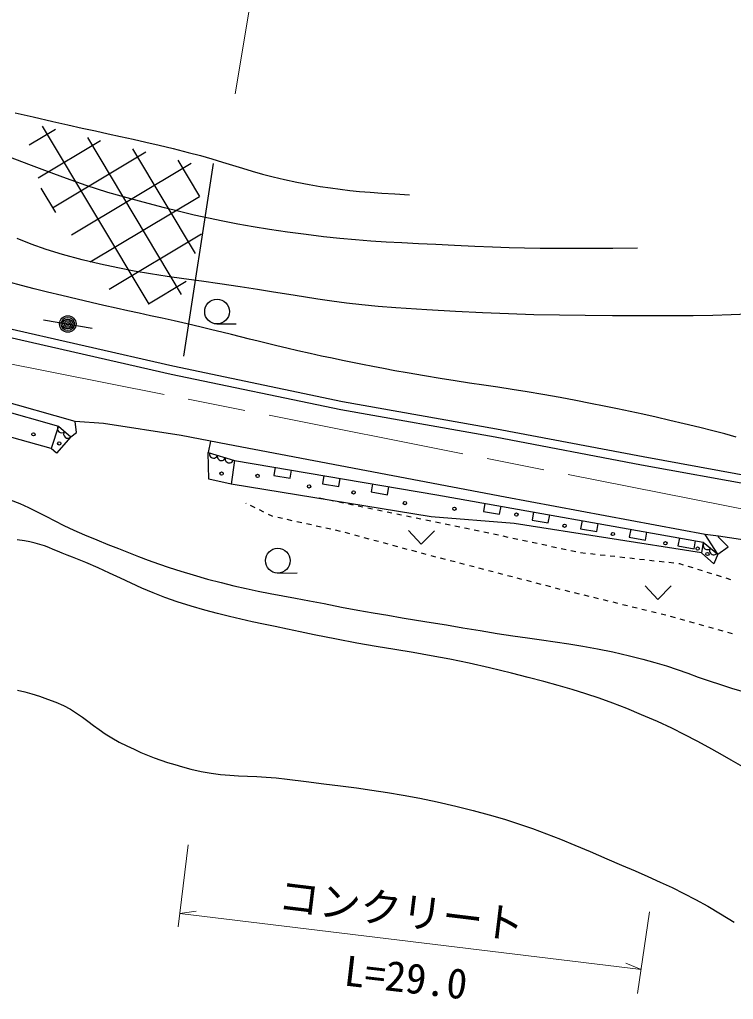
# Model space of a CAD drawing. Units: millimetres, scale not verified. Extents: x 40000 to 680000, y 20000 to 380000.
# Drawn here: x 420671 to 463999, y 263896 to 323344 of the extents above; entities that cross this region are included whole.
import ezdxf
from ezdxf.enums import TextEntityAlignment as Align

# ---------------------------------------------------------------- set-up
doc = ezdxf.new("R2010")
doc.units = ezdxf.units.MM
doc.header["$LTSCALE"] = 1000
doc.linetypes.add('CHAIN', pattern=[18.5, 12, -1.5, 3.5, -1.5])
for name, color, linetype, lineweight in [('M-BGD', 7, 'Continuous', 25), ('M-BMK', 2, 'CHAIN', 13), ('M-STR-HTXT', 7, 'Continuous', 13)]:
    doc.layers.add(name, color=color, linetype=linetype, lineweight=lineweight)
doc.styles.add('ＭＳ ゴシック', font='')
doc.styles.get('ＭＳ ゴシック').set_extended_font_data('MS Gothic')

msp = doc.modelspace()

# ---------------------------------------------------------------- linework, layer by layer
at = {"layer": 'M-BGD'}
for p, q in [((420402, 317695), (421498, 317441)), ((421498, 317441), (422681, 317167)), ((422048, 316880), (428509, 306078)), ((422681, 317167), (423605, 316955)), ((423605, 316955), (424463, 316763)), ((422847, 316679), (421245, 315721)), ((424463, 316763), (425270, 316585)), ((425270, 316585), (426044, 316416)), ((426044, 316416), (426801, 316249)), ((425590, 315989), (421800, 313722)), ((424791, 316190), (430487, 306668)), ((426801, 316249), (427557, 316081)), ((427557, 316081), (428329, 315906)), ((428329, 315906), (429134, 315718)), ((429134, 315718), (429988, 315513)), ((428333, 315299), (422664, 311908)), ((427534, 315500), (431337, 309143)), ((429988, 315513), (430909, 315284)), ((430909, 315284), (431651, 315088)), ((431651, 315088), (432336, 314894)), ((421238, 314546), (420113, 314969)), ((422361, 314119), (421238, 314546)), ((431076, 314609), (423812, 310264)), ((430277, 314810), (431588, 312618)), ((430642, 302914), (432439, 314604)), ((432336, 314894), (432978, 314702)), ((432978, 314702), (433592, 314513)), ((433592, 314513), (434192, 314328)), ((423513, 313694), (422361, 314119)), ((434192, 314328), (434792, 314147)), ((434792, 314147), (435409, 313971)), ((435409, 313971), (436056, 313801)), ((424722, 313272), (423513, 313694)), ((436056, 313801), (436748, 313638)), ((436748, 313638), (437499, 313483)), ((437499, 313483), (438246, 313343)), ((438246, 313343), (438917, 313226)), ((421969, 313115), (422855, 311634)), ((426018, 312860), (424722, 313272)), ((427429, 312459), (426018, 312860)), ((438917, 313226), (439536, 313129)), ((439536, 313129), (440126, 313048)), ((440126, 313048), (440709, 312980)), ((440709, 312980), (441309, 312921)), ((441309, 312921), (441949, 312867)), ((441949, 312867), (442651, 312816)), ((442651, 312816), (443439, 312763)), ((443439, 312763), (444335, 312705)), ((431592, 312588), (424959, 308620)), ((428484, 312181), (427429, 312459)), ((429464, 311928), (428484, 312181)), ((430387, 311697), (429464, 311928)), ((431274, 311485), (430387, 311697)), ((432144, 311290), (431274, 311485)), ((433017, 311108), (432144, 311290)), ((433912, 310937), (433017, 311108)), ((434849, 310772), (433912, 310937)), ((431722, 310335), (426107, 306976)), ((435847, 310612), (434849, 310772)), ((436926, 310453), (435847, 310612)), ((438060, 310300), (436926, 310453)), ((421367, 309720), (420516, 310054)), ((422282, 309399), (421367, 309720)), ((439113, 310173), (438060, 310300)), ((440105, 310069), (439113, 310173)), ((441057, 309982), (440105, 310069)), ((441989, 309910), (441057, 309982)), ((442923, 309848), (441989, 309910)), ((443877, 309794), (442923, 309848)), ((444875, 309743), (443877, 309794)), ((445935, 309691), (444875, 309743)), ((423284, 309092), (422282, 309399)), ((447078, 309635), (445935, 309691)), ((448297, 309576), (447078, 309635)), ((449385, 309531), (448297, 309576)), ((450381, 309497), (449385, 309531)), ((451327, 309474), (450381, 309497)), ((452261, 309459), (451327, 309474)), ((453224, 309452), (452261, 309459)), ((454257, 309451), (453224, 309452)), ((455399, 309454), (454257, 309451)), ((456690, 309462), (455399, 309454)), ((458171, 309471), (456690, 309462)), ((424471, 308771), (423284, 309092)), ((425578, 308502), (424471, 308771)), ((426625, 308276), (425578, 308502)), ((427634, 308083), (426625, 308276)), ((428625, 307916), (427634, 308083)), ((420788, 307214), (420029, 307408)), ((430787, 307445), (428493, 306073)), ((429620, 307763), (428625, 307916)), ((430639, 307617), (429620, 307763)), ((431703, 307469), (430639, 307617)), ((432833, 307308), (431703, 307469)), ((421564, 307018), (420788, 307214)), ((422375, 306815), (421564, 307018)), ((423238, 306603), (422375, 306815)), ((434050, 307127), (432833, 307308)), ((435110, 306962), (434050, 307127)), ((436092, 306805), (435110, 306962)), ((437015, 306656), (436092, 306805)), ((424170, 306379), (423238, 306603)), ((425012, 306180), (424170, 306379)), ((425794, 306001), (425012, 306180)), ((437900, 306515), (437015, 306656)), ((438766, 306383), (437900, 306515)), ((439633, 306260), (438766, 306383)), ((440521, 306146), (439633, 306260)), ((415788, 305559), (429973, 302330)), ((426530, 305836), (425794, 306001)), ((427235, 305680), (426530, 305836)), ((427926, 305529), (427235, 305680)), ((441449, 306041), (440521, 306146)), ((442438, 305945), (441449, 306041)), ((443506, 305858), (442438, 305945)), ((445389, 305729), (443506, 305858)), ((447134, 305624), (445389, 305729)), ((448777, 305543), (447134, 305624)), ((415676, 305071), (429866, 301841)), ((422121, 305137), (425075, 304613)), ((428616, 305379), (427926, 305529)), ((429322, 305224), (428616, 305379)), ((430059, 305060), (429322, 305224)), ((430841, 304883), (430059, 305060)), ((450351, 305482), (448777, 305543)), ((451892, 305437), (450351, 305482)), ((453433, 305407), (451892, 305437)), ((455009, 305388), (453433, 305407)), ((456654, 305377), (455009, 305388)), ((458403, 305371), (456654, 305377)), ((460290, 305367), (458403, 305371)), ((461564, 305375), (460290, 305367)), ((462745, 305399), (461564, 305375)), ((463856, 305435), (462745, 305399)), ((464919, 305480), (463856, 305435)), ((431684, 304687), (430841, 304883)), ((432345, 304529), (431684, 304687)), ((432957, 304380), (432345, 304529)), ((432645, 304879), (433825, 304887)), ((433532, 304236), (432957, 304380)), ((434082, 304096), (433532, 304236)), ((434620, 303959), (434082, 304096)), ((435158, 303823), (434620, 303959)), ((435709, 303686), (435158, 303823)), ((436284, 303546), (435709, 303686)), ((436897, 303401), (436284, 303546)), ((437560, 303250), (436897, 303401)), ((438303, 303084), (437560, 303250)), ((407929, 302918), (423027, 298685)), ((438993, 302933), (438303, 303084)), ((439641, 302793), (438993, 302933)), ((440263, 302662), (439641, 302793)), ((440872, 302537), (440263, 302662)), ((429973, 302330), (440262, 300182)), ((441482, 302415), (440872, 302537)), ((442106, 302294), (441482, 302415)), ((442758, 302170), (442106, 302294)), ((443452, 302040), (442758, 302170)), ((444201, 301903), (443452, 302040)), ((422591, 297324), (407489, 301469)), ((429866, 301841), (440167, 299691)), ((445241, 301720), (444201, 301903)), ((446206, 301560), (445241, 301720)), ((447116, 301418), (446206, 301560)), ((447988, 301288), (447116, 301418)), ((448841, 301163), (447988, 301288)), ((449695, 301038), (448841, 301163)), ((450566, 300906), (449695, 301038)), ((451475, 300762), (450566, 300906)), ((424040, 298952), (418900, 300411)), ((452440, 300599), (451475, 300762)), ((453479, 300411), (452440, 300599)), ((454437, 300231), (453479, 300411)), ((455324, 300060), (454437, 300231)), ((440167, 299691), (449532, 298029)), ((440262, 300182), (449623, 298520)), ((456157, 299894), (455324, 300060)), ((456954, 299730), (456157, 299894)), ((457732, 299565), (456954, 299730)), ((458509, 299395), (457732, 299565)), ((459303, 299216), (458509, 299395)), ((460131, 299025), (459303, 299216)), ((461010, 298818), (460131, 299025)), ((423027, 298685), (422591, 297324)), ((423027, 298685), (423784, 298029)), ((425766, 298835), (424040, 298952)), ((424124, 298282), (424040, 298952)), ((430484, 298108), (425766, 298835)), ((449623, 298520), (458522, 296830)), ((461958, 298592), (461010, 298818)), ((462752, 298395), (461958, 298592)), ((423784, 298029), (422920, 297033)), ((423784, 298029), (424124, 298282)), ((433306, 297569), (430484, 298108)), ((449532, 298029), (458430, 296339)), ((463485, 298203), (462752, 298395)), ((464173, 298014), (463485, 298203)), ((422920, 297033), (422591, 297324)), ((432252, 297770), (432121, 297082)), ((450145, 294378), (433306, 297569)), ((432121, 297082), (433721, 296600)), ((432164, 295464), (432121, 297082)), ((458522, 296830), (465910, 295481)), ((433721, 296600), (433510, 295165)), ((433721, 296600), (445999, 294516)), ((436186, 296182), (436102, 295689)), ((458430, 296339), (465824, 294989)), ((433510, 295165), (432164, 295464)), ((436102, 295689), (437088, 295521)), ((437088, 295521), (437172, 296014)), ((439144, 295680), (439060, 295187)), ((440046, 295019), (440130, 295512)), ((445652, 293182), (433510, 295165)), ((439060, 295187), (440046, 295019)), ((442102, 295177), (442018, 294685)), ((443004, 294517), (443087, 295010)), ((439159, 294245), (438865, 294305)), ((442018, 294685), (443004, 294517)), ((445999, 294516), (462159, 291645)), ((462290, 292100), (450145, 294378)), ((420098, 294207), (420676, 293983)), ((420676, 293983), (421221, 293739)), ((421221, 293739), (421747, 293479)), ((434429, 293993), (434402, 294007)), ((434966, 293725), (434697, 293859)), ((439747, 294124), (439453, 294184)), ((440334, 294003), (440040, 294064)), ((440922, 293882), (440628, 293943)), ((441510, 293762), (441216, 293822)), ((442097, 293641), (441804, 293701)), ((448907, 293999), (448820, 293507)), ((449804, 293332), (449892, 293824)), ((421747, 293479), (422270, 293207)), ((422270, 293207), (422803, 292928)), ((435502, 293457), (435234, 293591)), ((435999, 293208), (435771, 293322)), ((436043, 293199), (435999, 293208)), ((436629, 293069), (436336, 293134)), ((442685, 293520), (442391, 293580)), ((443273, 293399), (442979, 293460)), ((443861, 293279), (443567, 293339)), ((444448, 293158), (444154, 293218)), ((445036, 293037), (444742, 293097)), ((450683, 292762), (445652, 293182)), ((448820, 293507), (449804, 293332)), ((451861, 293474), (451774, 292982)), ((452758, 292807), (452846, 293299)), ((422803, 292928), (423363, 292643)), ((423363, 292643), (423964, 292357)), ((437214, 292940), (436921, 293005)), ((437800, 292811), (437507, 292876)), ((438386, 292682), (438093, 292746)), ((438972, 292552), (438679, 292617)), ((439558, 292423), (439265, 292488)), ((445624, 292916), (445330, 292977)), ((446211, 292795), (445918, 292856)), ((446799, 292675), (446505, 292735)), ((447387, 292554), (447093, 292614)), ((447788, 292472), (447681, 292494)), ((462056, 290981), (450683, 292762)), ((451774, 292982), (452758, 292807)), ((454815, 292950), (454727, 292457)), ((455712, 292282), (455799, 292775)), ((423964, 292357), (424621, 292074)), ((424621, 292074), (425351, 291777)), ((440144, 292294), (439851, 292359)), ((440724, 292139), (440434, 292217)), ((441303, 291983), (441013, 292061)), ((441882, 291827), (441593, 291905)), ((444269, 292338), (445041, 291509)), ((445857, 292330), (445041, 291509)), ((447974, 292432), (447788, 292472)), ((448561, 292306), (448268, 292369)), ((449148, 292180), (448854, 292243)), ((449734, 292054), (449441, 292117)), ((450321, 291929), (450028, 291992)), ((454727, 292457), (455712, 292282)), ((457769, 292425), (457681, 291932)), ((457681, 291932), (458666, 291758)), ((458666, 291758), (458753, 292250)), ((460722, 291900), (460635, 291408)), ((463085, 291994), (462290, 292100)), ((463059, 290912), (462290, 292100)), ((465351, 291655), (463085, 291994)), ((463089, 291947), (463085, 291994)), ((463681, 291347), (463089, 291947)), ((420962, 291720), (420522, 291787)), ((421301, 291656), (420962, 291720)), ((421612, 291582), (421301, 291656)), ((421901, 291499), (421612, 291582)), ((422175, 291406), (421901, 291499)), ((422440, 291305), (422175, 291406)), ((422703, 291198), (422440, 291305)), ((425351, 291777), (426028, 291501)), ((426028, 291501), (426667, 291244)), ((442462, 291670), (442172, 291749)), ((443041, 291514), (442751, 291592)), ((443620, 291358), (443331, 291436)), ((450908, 291803), (450614, 291866)), ((451494, 291677), (451201, 291740)), ((452081, 291552), (451788, 291614)), ((452668, 291426), (452374, 291489)), ((453254, 291300), (452961, 291363)), ((460635, 291408), (461619, 291233)), ((461619, 291233), (461707, 291725)), ((462159, 291645), (462056, 290981)), ((462159, 291645), (463059, 290912)), ((463059, 290912), (463681, 291347)), ((422972, 291085), (422703, 291198)), ((423251, 290966), (422972, 291085)), ((423549, 290844), (423251, 290966)), ((423873, 290719), (423549, 290844)), ((424688, 290399), (423873, 290719)), ((426667, 291244), (427279, 291002)), ((427279, 291002), (427881, 290771)), ((427881, 290771), (428485, 290548)), ((444199, 291202), (443910, 291280)), ((444779, 291046), (444489, 291124)), ((445358, 290889), (445068, 290967)), ((445938, 290736), (445648, 290811)), ((453841, 291174), (453548, 291237)), ((454428, 291049), (454134, 291112)), ((455020, 290958), (454722, 290992)), ((455617, 290892), (455318, 290925)), ((456213, 290826), (455915, 290859)), ((456809, 290760), (456511, 290793)), ((457406, 290693), (457107, 290727)), ((462801, 290328), (462056, 290981)), ((463059, 290912), (462801, 290328)), ((425435, 290082), (424688, 290399)), ((428485, 290548), (429106, 290328)), ((429106, 290328), (429757, 290108)), ((429757, 290108), (430453, 289885)), ((446519, 290585), (446229, 290661)), ((447100, 290435), (446809, 290510)), ((447680, 290284), (447390, 290359)), ((448261, 290133), (447971, 290208)), ((458002, 290627), (457704, 290660)), ((458598, 290561), (458300, 290594)), ((459195, 290495), (458896, 290528)), ((459791, 290428), (459493, 290461)), ((460387, 290362), (460089, 290395)), ((460744, 290322), (460685, 290329)), ((460974, 290251), (460744, 290322)), ((461547, 290073), (461261, 290162)), ((426133, 289767), (425435, 290082)), ((426798, 289457), (426133, 289767)), ((430453, 289885), (431207, 289655)), ((431207, 289655), (432085, 289401)), ((436332, 289766), (437512, 289774)), ((448842, 289982), (448552, 290058)), ((449423, 289832), (449132, 289907)), ((450003, 289681), (449713, 289756)), ((450584, 289530), (450294, 289605)), ((462120, 289895), (461834, 289984)), ((462693, 289717), (462407, 289806)), ((463266, 289540), (462980, 289629)), ((427447, 289152), (426798, 289457)), ((428099, 288854), (427447, 289152)), ((432085, 289401), (432904, 289183)), ((432904, 289183), (433678, 288992)), ((433678, 288992), (434423, 288824)), ((451165, 289379), (450875, 289455)), ((451746, 289229), (451455, 289304)), ((452326, 289078), (452036, 289153)), ((452907, 288927), (452617, 289003)), ((458637, 288992), (459409, 288163)), ((460225, 288984), (459409, 288163)), ((463839, 289362), (463553, 289451)), ((428770, 288564), (428099, 288854)), ((429479, 288283), (428770, 288564)), ((434423, 288824), (435155, 288671)), ((435155, 288671), (435888, 288526)), ((435888, 288526), (436640, 288384)), ((436640, 288384), (437425, 288238)), ((453488, 288776), (453198, 288852)), ((454070, 288631), (453779, 288702)), ((454653, 288488), (454361, 288560)), ((455236, 288345), (454944, 288417)), ((430242, 288013), (429479, 288283)), ((431077, 287753), (430242, 288013)), ((431907, 287520), (431077, 287753)), ((437425, 288238), (438259, 288082)), ((438259, 288082), (439157, 287908)), ((439157, 287908), (440218, 287703)), ((455818, 288203), (455527, 288274)), ((456401, 288060), (456110, 288131)), ((456984, 287917), (456692, 287988)), ((457567, 287774), (457275, 287845)), ((432679, 287314), (431907, 287520)), ((433408, 287131), (432679, 287314)), ((434109, 286964), (433408, 287131)), ((440218, 287703), (441203, 287520)), ((441203, 287520), (442130, 287353)), ((442130, 287353), (443020, 287200)), ((443020, 287200), (443890, 287054)), ((458149, 287631), (457858, 287703)), ((458732, 287488), (458441, 287560)), ((459315, 287346), (459023, 287417)), ((459898, 287203), (459606, 287274)), ((434796, 286810), (434109, 286964)), ((435485, 286662), (434796, 286810)), ((436190, 286514), (435485, 286662)), ((443890, 287054), (444761, 286910)), ((444761, 286910), (445652, 286765)), ((445652, 286765), (446582, 286613)), ((446582, 286613), (447570, 286450)), ((460476, 287044), (460187, 287124)), ((461054, 286883), (460765, 286963)), ((461632, 286722), (461343, 286803)), ((462210, 286562), (461921, 286642)), ((436927, 286363), (436190, 286514)), ((437710, 286201), (436927, 286363)), ((438555, 286025), (437710, 286201)), ((439898, 285752), (438555, 286025)), ((447570, 286450), (448636, 286271)), ((448636, 286271), (449655, 286104)), ((449655, 286104), (450601, 285960)), ((450601, 285960), (451493, 285832)), ((462789, 286401), (462499, 286482)), ((463367, 286241), (463078, 286321)), ((463945, 286080), (463656, 286160)), ((441146, 285518), (439898, 285752)), ((442324, 285311), (441146, 285518)), ((451493, 285832), (452348, 285713)), ((452348, 285713), (453183, 285594)), ((453183, 285594), (454017, 285468)), ((454017, 285468), (454868, 285329)), ((443453, 285120), (442324, 285311)), ((444557, 284934), (443453, 285120)), ((445660, 284742), (444557, 284934)), ((454868, 285329), (455752, 285168)), ((455752, 285168), (456689, 284978)), ((456689, 284978), (457696, 284751)), ((446786, 284533), (445660, 284742)), ((447956, 284297), (446786, 284533)), ((449195, 284021), (447956, 284297)), ((457696, 284751), (458500, 284549)), ((458500, 284549), (459239, 284340)), ((459239, 284340), (459929, 284125)), ((450526, 283696), (449195, 284021)), ((451543, 283435), (450526, 283696)), ((459929, 284125), (460586, 283905)), ((460586, 283905), (461226, 283681)), ((461226, 283681), (461865, 283454)), ((452485, 283187), (451543, 283435)), ((453369, 282944), (452485, 283187)), ((461865, 283454), (462520, 283226)), ((462520, 283226), (463206, 282997)), ((463206, 282997), (463940, 282768)), ((420544, 282659), (420981, 282555)), ((420981, 282555), (421423, 282432)), ((421423, 282432), (421880, 282289)), ((454213, 282700), (453369, 282944)), ((455034, 282445), (454213, 282700)), ((455848, 282173), (455034, 282445)), ((463940, 282768), (464737, 282541)), ((421880, 282289), (422360, 282122)), ((422360, 282122), (422872, 281928)), ((422872, 281928), (423338, 281725)), ((456673, 281875), (455848, 282173)), ((457527, 281543), (456673, 281875)), ((423338, 281725), (423755, 281505)), ((423755, 281505), (424132, 281272)), ((424132, 281272), (424484, 281029)), ((458425, 281171), (457527, 281543)), ((424484, 281029), (424821, 280777)), ((424821, 280777), (425156, 280521)), ((459386, 280749), (458425, 281171)), ((460258, 280346), (459386, 280749)), ((425156, 280521), (425502, 280264)), ((425502, 280264), (425869, 280008)), ((425869, 280008), (426271, 279757)), ((461057, 279955), (460258, 280346)), ((426271, 279757), (426720, 279513)), ((426720, 279513), (427187, 279282)), ((461801, 279571), (461057, 279955)), ((462506, 279189), (461801, 279571)), ((427187, 279282), (427624, 279074)), ((427624, 279074), (428039, 278886)), ((428039, 278886), (428441, 278716)), ((463190, 278803), (462506, 279189)), ((428441, 278716), (428839, 278559)), ((428839, 278559), (429240, 278413)), ((429240, 278413), (429654, 278275)), ((429654, 278275), (430090, 278142)), ((463869, 278408), (463190, 278803)), ((464561, 278000), (463869, 278408)), ((430090, 278142), (430555, 278010)), ((430555, 278010), (431059, 277875)), ((431059, 277875), (431702, 277727)), ((431702, 277727), (432304, 277620)), ((432304, 277620), (432874, 277547)), ((432874, 277547), (433425, 277499)), ((433425, 277499), (433966, 277467)), ((433966, 277467), (434509, 277444)), ((434509, 277444), (435064, 277420)), ((435064, 277420), (435643, 277387)), ((435643, 277387), (436255, 277337)), ((436255, 277337), (436913, 277261)), ((436913, 277261), (438068, 277111)), ((438068, 277111), (439140, 276976)), ((439140, 276976), (440149, 276851)), ((440149, 276851), (441115, 276727)), ((441115, 276727), (442059, 276598)), ((442059, 276598), (443000, 276456)), ((443000, 276456), (443959, 276295)), ((443959, 276295), (444956, 276108)), ((444956, 276108), (446012, 275886)), ((446012, 275886), (447146, 275624)), ((447146, 275624), (448205, 275359)), ((448205, 275359), (449181, 275094)), ((449181, 275094), (450095, 274825)), ((450095, 274825), (450964, 274548)), ((450964, 274548), (451808, 274256)), ((451808, 274256), (452645, 273947)), ((452645, 273947), (453496, 273614)), ((453496, 273614), (454379, 273254)), ((454379, 273254), (455312, 272861)), ((455312, 272861), (456316, 272431)), ((456316, 272431), (457209, 272047)), ((457209, 272047), (458036, 271690)), ((458036, 271690), (458814, 271350)), ((458814, 271350), (459555, 271016)), ((459555, 271016), (460275, 270679)), ((460275, 270679), (460987, 270328)), ((460987, 270328), (461707, 269953)), ((461707, 269953), (462448, 269544)), ((462448, 269544), (463225, 269091)), ((463225, 269091), (464053, 268583))]:
    msp.add_line(p, q, dxfattribs=at)
for centre, radius in [((432656, 305629), 750), ((423598, 304875), 500), ((423598, 304875), 400), ((423598, 304875), 300), ((423598, 304875), 200), ((423598, 304875), 100), ((421515, 298180), 100), ((423081, 297632), 100), ((432935, 295799), 100), ((435112, 295658), 100), ((438245, 295016), 100), ((440940, 294655), 100), ((444057, 294013), 100), ((447065, 293668), 100), ((450825, 293308), 100), ((453754, 292635), 100), ((456683, 292133), 100), ((459871, 291577), 100), ((461829, 291248), 100), ((436343, 290516), 750), ((462425, 290919), 100)]:
    msp.add_circle(centre, radius, dxfattribs=at)
for centre, start, end in [((423216, 298521), 139.09469, 319.09469), ((423595, 298192), 139.09469, 319.09469), ((432442, 296985), 163.24656, 343.24656), ((432921, 296841), 163.24656, 343.24656), ((433400, 296697), 163.24656, 343.24656), ((462415, 291436), 140.87732, 320.87732), ((462803, 291121), 140.87732, 320.87732)]:
    msp.add_arc(centre, 250, start, end, dxfattribs=at)
at = {"layer": 'M-BMK'}
msp.add_line((465731, 293409), (397624, 306910), dxfattribs=at)
at = {"layer": 'M-STR-HTXT'}
for p, q in [((433747, 318841), (436940, 337889)), ((430900, 273270), (430299, 268307)), ((430396, 269106), (431390, 269248)), ((430396, 269106), (458395, 265720)), ((458901, 269206), (458183, 264259)), ((458395, 265720), (457464, 266095))]:
    msp.add_line(p, q, dxfattribs=at)

# ---------------------------------------------------------------- texts
at = {"layer": 'M-STR-HTXT', "style": 'ＭＳ ゴシック'}
for s, rotation, p in [('コンクリート', 353.024, (436224, 268764)), ('L=29.0', 353.381, (440238, 264204))]:
    msp.add_text(s, height=1833, rotation=rotation, dxfattribs=at).set_placement(p, align=Align.BOTTOM_LEFT)

doc.saveas('drawing.dxf')
